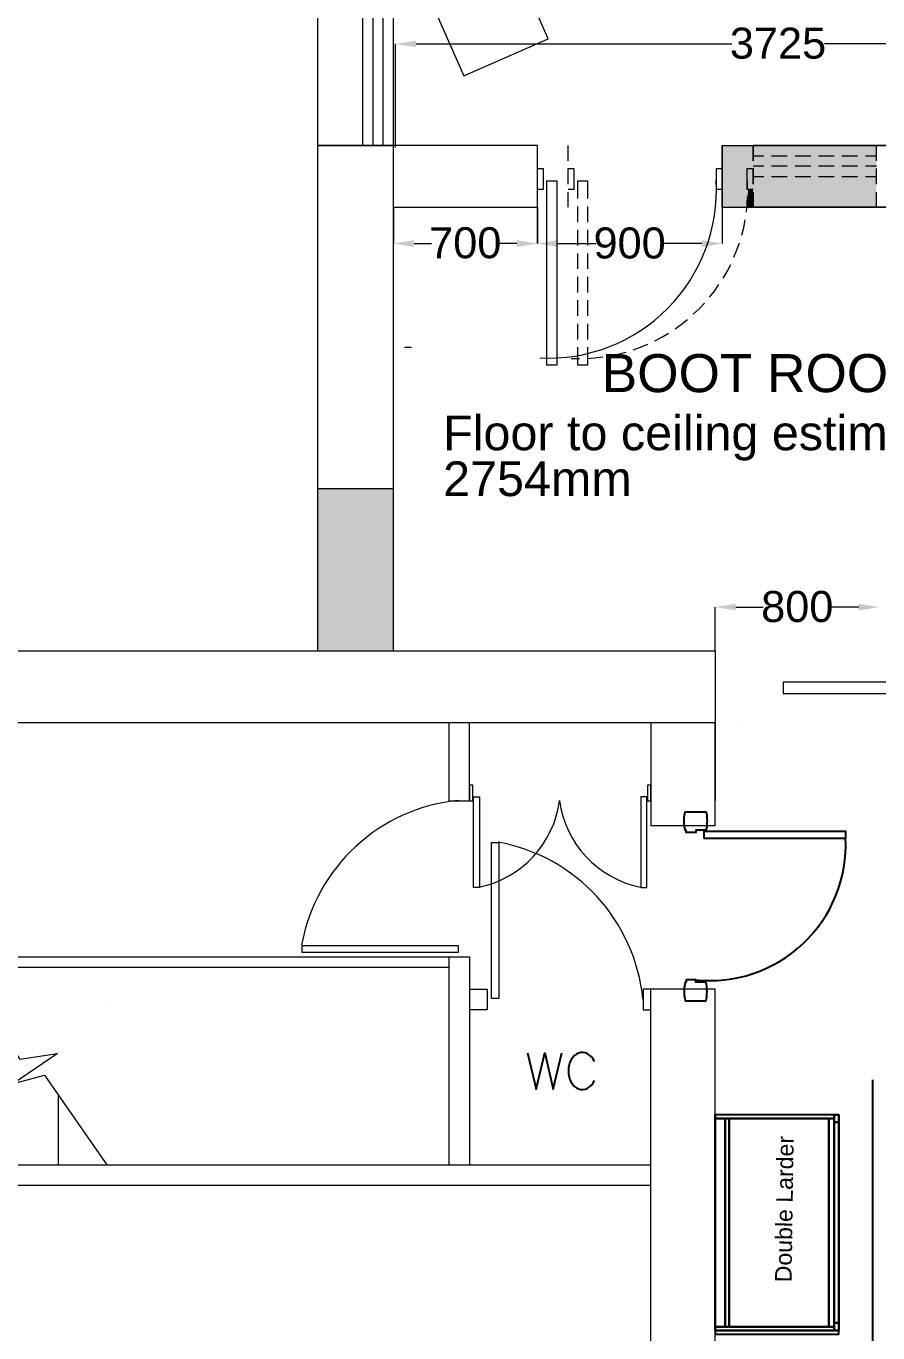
# Model space of a CAD drawing. Header units: millimetres. Extents: x -5841 to 140562, y 1006 to 102310.
# Drawn here: x 93730 to 97876, y 18788 to 25149 of the extents above; entities that cross this region are included whole.
import ezdxf

# ---------------------------------------------------------------- set-up
doc = ezdxf.new("R2010")
doc.units = ezdxf.units.MM
doc.header["$LTSCALE"] = 10
for name, color, linetype in [('PDF18_0', 7, 'Continuous'), ('PDF18_1-Dim-01', 7, 'Continuous'), ('PDF18_Q-Arch_Door-01', 7, 'Continuous'), ('PDF18_Text', 7, 'Continuous')]:
    doc.layers.add(name, color=color, linetype=linetype)
for name, color, linetype, true_color in [('PDF18_1-Base-01', 7, 'Continuous', 0xddc16e), ('PDF18_1-Cab-01', 7, 'Continuous', 0x545454), ('PDF18_1-Cab_2D-01', 7, 'Continuous', 0x545454), ('PDF18_1-Cab_Back-01', 7, 'Continuous', 0xddc16e), ('PDF18_1-Cab_Frame-01', 7, 'Continuous', 0xddc16e), ('PDF18_1-Cab_Front-01', 7, 'Continuous', 0xddc16e), ('PDF18_1-Cab_IComp-01', 7, 'Continuous', 0xddc16e), ('PDF18_1-Cab_Inside-01', 7, 'Continuous', 0xddc16e), ('PDF18_1-Cab_Outside-01', 7, 'Continuous', 0xddc16e), ('PDF18_24_BUILDINGS_OR_STRUCTURE', 7, 'Continuous', 0x767676), ('PDF18_BMAD-FLOORS', 7, 'Continuous', 0xf26722), ('PDF18_KD - WALL - LOADBEARING', 7, 'Continuous', 0xc0ab87)]:
    doc.layers.add(name, color=color, linetype=linetype, true_color=true_color)
doc.styles.add('PDF ArialMT', font='arial.ttf')

msp = doc.modelspace()

# ---------------------------------------------------------------- linework, layer by layer
at = {"layer": 'PDF18_0', "lineweight": 0}
for points in [[(96030.20814, 25637.24836), (95618.52689, 25456.27794), (95859.82078, 24907.01685), (96271.50203, 25087.98727)], [(97118.14725, 24568.35876), (97118.14725, 24268.85801)], [(96265.15219, 24396.9131), (96312.77598, 24396.9131), (96312.77598, 23499.46916), (96265.15219, 23499.46916)], [(97083.22314, 22108.85437), (97083.22314, 21758.55491), (91975.8358, 21758.55491), (91975.8358, 22108.85437)], [(98304.50888, 21956.45823), (97415.53139, 21956.45823), (97415.53139, 21901.42629), (98304.50888, 21901.42629)], [(95888.39506, 21378.62286), (95904.26966, 21378.62286), (95904.26966, 21454.82093), (95888.39506, 21454.82093)], [(96754.08981, 21378.62286), (96769.9644, 21378.62286), (96769.9644, 21454.82093), (96754.08981, 21454.82093)], [(95907.44458, 21397.67238), (95937.07716, 21397.67238), (95937.07716, 20956.35856), (95907.44458, 20956.35856)], [(96751.97319, 21397.67238), (96721.2823, 21397.67238), (96721.2823, 20956.35856), (96751.97319, 20956.35856)], [(95995.28402, 20415.56392), (95995.28402, 21175.42801), (96030.20814, 21175.42801), (96030.20814, 20415.56392)], [(95833.36312, 20639.9249), (95073.49903, 20639.9249), (95073.49903, 20674.84902), (95833.36312, 20674.84902)]]:
    msp.add_lwpolyline(points, close=True, dxfattribs=at)
for points in [[(95517.98777, 22108.85437), (95517.98777, 22898.35105), (95517.98777, 24508.03529), (95517.98777, 25398.07109), (90547.12197, 25398.07109)], [(90861.43902, 25328.22285), (95148.63879, 25328.22285), (95148.63879, 24568.35876), (95517.98777, 24568.35876), (95148.63879, 24568.35876), (95148.63879, 22898.35105), (95517.98777, 22898.35105)], [(95368.76655, 24568.35876), (95368.76655, 25308.11503)], [(95418.50696, 24568.35876), (95418.50696, 25308.11503)], [(95468.24736, 24568.35876), (95468.24736, 25308.11503)], [(95528.57084, 24558.834), (95528.57084, 25063.64622)], [(95628.05165, 25062.58791), (97165.77105, 25062.58791)], [(99153.27072, 25062.58791), (97615.55133, 25062.58791)], [(95517.98777, 24268.85801), (96218.5867, 24268.85801), (96218.5867, 24568.35876), (95517.98777, 24568.35876)], [(97118.14725, 24568.35876), (97268.42678, 24568.35876)], [(99452.77147, 22058.05566), (99452.77147, 24568.35876), (97268.42678, 24568.35876), (98018.76612, 24568.35876), (97268.42678, 24568.35876), (97868.48659, 24568.35876)], [(96217.52839, 24355.63915), (96248.21928, 24355.63915), (96248.21928, 24455.11996), (96217.52839, 24455.11996)], [(97118.14725, 24455.11996), (97088.51467, 24455.11996), (97088.51467, 24355.63915), (97118.14725, 24355.63915)], [(97118.14725, 24268.85801), (97268.42678, 24268.85801)], [(97912.93546, 24268.85801), (99153.27072, 24268.85801), (98018.76612, 24268.85801), (97268.42678, 24268.85801), (97868.48659, 24268.85801)], [(99252.75154, 22058.05566), (99153.27072, 22058.05566), (99153.27072, 22108.85437), (99153.27072, 24268.85801), (97268.42678, 24268.85801), (98018.76612, 24268.85801)], [(95148.63879, 22898.35105), (95148.63879, 22108.85437)], [(95787.85594, 21758.55491), (95787.85594, 21378.62286), (95888.39506, 21378.62286), (95888.39506, 21758.55491)], [(96769.9644, 21758.55491), (96769.9644, 21259.03422), (97083.22314, 21259.03422), (97083.22314, 21758.55491), (97083.22314, 21378.62286)], [(97207.045, 21758.55491), (97207.045, 21758.55491)], [(92387.51704, 19605.95942), (92387.51704, 20618.75877), (95787.85594, 20618.75877), (95787.85594, 19605.95942)], [(95787.85594, 20618.75877), (95888.39506, 20618.75877), (95888.39506, 19605.95942)], [(92387.51704, 20569.01836), (95787.85594, 20569.01836)], [(93391.84994, 20569.01836), (93699.81714, 20121.3547), (93882.90417, 20148.87067), (93668.06795, 20001.76606), (93819.40578, 20043.04002), (94122.08145, 19605.95942)], [(95888.39506, 20461.0711), (95974.11789, 20461.0711), (95974.11789, 20360.53198), (95888.39506, 20360.53198)], [(96769.9644, 19505.42029), (96769.9644, 20461.0711), (96733.98198, 20461.0711), (96733.98198, 20360.53198), (96769.9644, 20360.53198)], [(96769.9644, 14937.76929), (97083.22314, 14937.76929), (97083.22314, 19505.42029), (97083.22314, 20461.0711), (96769.9644, 20461.0711)], [(93887.1374, 19605.95942), (93887.1374, 19944.61751)], [(92387.51704, 17611.0516), (92387.51704, 18440.76392), (92486.99785, 18440.76392), (92486.99785, 17576.12748), (92486.99785, 15710.33306), (92486.99785, 14920.83638), (93105.04887, 14920.83638), (93771.78199, 14042.44196), (95493.64672, 14042.44196), (96173.07952, 14937.76929), (96769.9644, 14937.76929), (96769.9644, 16308.27625), (96580.52753, 16308.27625), (96580.52753, 18117.98043), (96769.9644, 18117.98043), (96769.9644, 19505.42029), (92486.99785, 19505.42029), (92486.99785, 19305.40036), (92387.51704, 19305.40036), (92387.51704, 19605.95942), (96769.9644, 19605.95942)]]:
    msp.add_lwpolyline(points, dxfattribs=at)
at = {"layer": 'PDF18_0', "color": 0, "lineweight": 0, "true_color": 0x939598}
for points in [[(96367.80792, 24494.2773), (96367.80792, 24568.35876)], [(97868.48659, 24494.2773), (97868.48659, 24568.35876)], [(97268.42678, 24518.61835), (97320.2838, 24518.61835)], [(97358.38284, 24518.61835), (97434.58091, 24518.61835)], [(97472.67994, 24518.61835), (97548.87801, 24518.61835)], [(97586.97705, 24518.61835), (97663.17512, 24518.61835)], [(97701.27416, 24518.61835), (97777.47223, 24518.61835)], [(97815.57126, 24518.61835), (97868.48659, 24518.61835)], [(96367.80792, 24379.9802), (96367.80792, 24456.17827)], [(96367.80792, 24355.63915), (96397.4405, 24355.63915), (96397.4405, 24455.11996), (96367.80792, 24455.11996)], [(97268.42678, 24455.11996), (97238.7942, 24455.11996), (97238.7942, 24355.63915), (97268.42678, 24355.63915)], [(97268.42678, 24468.87795), (97320.2838, 24468.87795)], [(97358.38284, 24468.87795), (97434.58091, 24468.87795)], [(97472.67994, 24468.87795), (97548.87801, 24468.87795)], [(97586.97705, 24468.87795), (97663.17512, 24468.87795)], [(97701.27416, 24468.87795), (97777.47223, 24468.87795)], [(97815.57126, 24468.87795), (97868.48659, 24468.87795)], [(97868.48659, 24379.9802), (97868.48659, 24456.17827)], [(96415.43171, 24310.13197), (96415.43171, 24396.9131), (96463.05551, 24396.9131), (96463.05551, 24310.13197)], [(97241.96912, 24357.75576), (97240.91081, 24396.9131)], [(97268.42678, 24418.07923), (97320.2838, 24418.07923)], [(97358.38284, 24418.07923), (97434.58091, 24418.07923)], [(97472.67994, 24418.07923), (97548.87801, 24418.07923)], [(97586.97705, 24418.07923), (97663.17512, 24418.07923)], [(97701.27416, 24418.07923), (97777.47223, 24418.07923)], [(97815.57126, 24418.07923), (97868.48659, 24418.07923)], [(96367.80792, 24268.85801), (96367.80792, 24341.88116)], [(97235.61928, 24243.45866), (97239.85251, 24282.616), (97241.96912, 24319.65673)], [(97868.48659, 24268.85801), (97868.48659, 24341.88116)], [(96415.43171, 24195.83486), (96415.43171, 24272.03293)], [(96463.05551, 24272.03293), (96463.05551, 24195.83486)], [(97213.39484, 24132.33647), (97222.9196, 24169.3772), (97229.26944, 24206.41793)], [(96415.43171, 24081.53776), (96415.43171, 24157.73583)], [(96463.05551, 24157.73583), (96463.05551, 24081.53776)], [(97175.29581, 24024.3892), (97190.1121, 24060.37162), (97201.75347, 24095.29574)], [(96415.43171, 23967.24065), (96415.43171, 24043.43872)], [(96463.05551, 24043.43872), (96463.05551, 23967.24065)], [(97122.38048, 23922.79177), (97142.4883, 23955.59928), (97159.42121, 23989.46509)], [(96415.43171, 23852.94354), (96415.43171, 23929.14161)], [(96463.05551, 23929.14161), (96463.05551, 23852.94354)], [(97056.76547, 23829.6608), (97080.04822, 23859.29338), (97102.27266, 23891.04258)], [(96415.43171, 23738.64644), (96415.43171, 23814.84451)], [(96463.05551, 23814.84451), (96463.05551, 23738.64644)], [(96977.39248, 23747.11289), (97005.96676, 23772.51225), (97031.36612, 23801.08652)], [(96415.43171, 23624.34933), (96415.43171, 23700.5474)], [(96463.05551, 23700.5474), (96463.05551, 23624.34933)], [(96888.49474, 23676.20635), (96919.18563, 23697.37248), (96948.81821, 23721.71353)], [(96684.24157, 23573.55062), (96720.224, 23586.2503), (96756.20642, 23601.06659)], [(96790.07223, 23617.99949), (96823.93804, 23634.9324), (96856.74554, 23655.04022)], [(95570.9031, 23587.3086), (95605.82721, 23587.3086)], [(96463.05551, 23586.2503), (96463.05551, 23499.46916), (96415.43171, 23499.46916), (96415.43171, 23586.2503)], [(96460.9389, 23532.27666), (96496.92132, 23534.39328), (96537.13697, 23539.68481)], [(96574.17769, 23544.97634), (96610.16012, 23552.38449), (96648.25915, 23562.96755)], [(96382.62421, 23532.27666), (96422.83986, 23531.21836)]]:
    msp.add_lwpolyline(points, dxfattribs=at)
for points in [[(97268.42678, 24568.35876), (97268.42678, 24494.2773)], [(97268.42678, 24456.17827), (97268.42678, 24379.9802)], [(97268.42678, 24341.88116), (97268.42678, 24268.85801)]]:
    msp.add_lwpolyline(points, close=True, dxfattribs=at)
at = {"layer": 'PDF18_0', "color": 1, "lineweight": 0}
for points in [[(95517.98777, 24268.85801), (95517.98777, 24091.06251)], [(97118.14725, 24268.85801), (97118.14725, 24091.06251)], [(95618.52689, 24091.06251), (95703.19142, 24091.06251)], [(96118.04758, 24091.06251), (96033.38305, 24091.06251)], [(96318.06751, 24091.06251), (96503.27116, 24091.06251)], [(97018.66644, 24091.06251), (96833.4628, 24091.06251)], [(97083.22314, 22108.85437), (97083.22314, 22321.57399)], [(97183.76226, 22321.57399), (97318.16719, 22321.57399)], [(97782.76376, 22321.57399), (97649.41713, 22321.57399)]]:
    msp.add_lwpolyline(points, dxfattribs=at)
msp.add_lwpolyline([(96218.5867, 24091.06251), (96218.5867, 24268.85801)], close=True, dxfattribs=at)
at = {"layer": 'PDF18_0', "lineweight": 0}
msp.add_lwpolyline([(95934.37942, 20957.98162, 0.3196228377), (96326.56913, 21380.27973, 0.3196228377), (96718.82631, 20957.98162)], format="xyb", dxfattribs=at)
at = {"layer": 'PDF18_0', "lineweight": 25}
msp.add_lwpolyline([(96170.9629, 20150.98728), (96213.29517, 19975.3084), (96254.56912, 20150.98728), (96295.84308, 19975.3084), (96338.17534, 20150.98728)], dxfattribs=at)
at = {"layer": 'PDF18_0', "lineweight": 0}
for centre, radius, start, end in [((96272.09637, 24350.82763), 817.54164, 267.044673437, 3.394773819), ((95919.66631, 20521.71747), 863.04909, 95.597537738, 169.650874371), ((95873.10067, 20328.03985), 863.04909, 5.597537738, 79.650874371)]:
    msp.add_arc(centre, radius, start, end, dxfattribs=at)
at = {"layer": 'PDF18_0', "lineweight": 25}
msp.add_ellipse((96437.12269, 20063.25536), major_axis=(-0.21576, 90.37089), ratio=0.7523449495, start_param=5.2369350933, end_param=4.1814961529, dxfattribs=at)
at = {"layer": 'PDF18_0', "transparency": 33554559}
msp.add_solid([(95628.05165, 25079.52082), (95628.05165, 25046.71332), (95528.57084, 25062.58791)], dxfattribs=at)
at = {"layer": 'PDF18_0', "color": 1, "transparency": 33554559}
for points in [[(95618.52689, 24107.99542), (95618.52689, 24074.12961), (95517.98777, 24091.06251)], [(96118.04758, 24107.99542), (96118.04758, 24074.12961), (96218.5867, 24091.06251)], [(96318.06751, 24107.99542), (96318.06751, 24074.12961), (96218.5867, 24091.06251)], [(97018.66644, 24107.99542), (97018.66644, 24074.12961), (97118.14725, 24091.06251)], [(97183.76226, 22337.44858), (97183.76226, 22304.64108), (97083.22314, 22321.57399)], [(97782.76376, 22337.44858), (97782.76376, 22304.64108), (97883.30288, 22321.57399)]]:
    msp.add_solid(points, dxfattribs=at)
at = {"layer": 'PDF18_1-Base-01', "lineweight": 25}
for points in [[(97637.77576, 18818.57935), (97637.77576, 19832.43701), (97152.01306, 19832.43701), (97152.01306, 18818.57935)], [(97663.17512, 18818.57935), (97663.17512, 19832.43701), (97152.01306, 19832.43701), (97152.01306, 18818.57935)], [(97637.77576, 18818.57935), (97637.77576, 19832.43701), (97152.01306, 19832.43701), (97152.01306, 18818.57935)], [(97637.77576, 18818.57935), (97637.77576, 19832.43701), (97152.01306, 19832.43701), (97152.01306, 18818.57935)], [(97637.77576, 18818.57935), (97637.77576, 19832.43701), (97152.01306, 19832.43701), (97152.01306, 18818.57935)]]:
    msp.add_lwpolyline(points, close=True, dxfattribs=at)
at = {"layer": 'PDF18_1-Cab-01', "lineweight": 25}
for points in [[(97686.45786, 18800.58814), (97686.45786, 19850.42823), (97083.22314, 19850.42823), (97083.22314, 18800.58814)], [(97686.45786, 18800.58814), (97686.45786, 19850.42823), (97083.22314, 19850.42823), (97083.22314, 18800.58814)], [(97686.45786, 18782.59693), (97686.45786, 18800.58814), (97083.22314, 18800.58814), (97083.22314, 18782.59693)]]:
    msp.add_lwpolyline(points, close=True, dxfattribs=at)
at = {"layer": 'PDF18_1-Cab_2D-01', "lineweight": 25}
for points in [[(97686.45786, 19850.42823), (97686.45786, 18800.58814), (97083.22314, 18800.58814), (97083.22314, 19850.42823), (97083.22314, 18800.58814), (97686.45786, 18800.58814)], [(97083.22314, 18782.59693), (97686.45786, 18782.59693), (97686.45786, 18800.58814), (97083.22314, 18800.58814)]]:
    msp.add_lwpolyline(points, close=True, dxfattribs=at)
at = {"layer": 'PDF18_1-Cab_Back-01', "lineweight": 25}
msp.add_lwpolyline([(97132.96355, 19832.43701), (97152.01306, 19832.43701), (97152.01306, 18818.57935), (97132.96355, 18818.57935), (97132.96355, 19832.43701), (97132.96355, 18818.57935), (97152.01306, 18818.57935), (97132.96355, 18818.57935), (97152.01306, 18818.57935), (97152.01306, 19832.43701), (97132.96355, 19832.43701), (97152.01306, 19832.43701), (97132.96355, 19832.43701), (97152.01306, 19832.43701), (97152.01306, 18818.57935), (97132.96355, 18818.57935), (97132.96355, 19832.43701), (97132.96355, 18818.57935), (97152.01306, 18818.57935), (97152.01306, 19832.43701), (97132.96355, 19832.43701), (97132.96355, 18818.57935), (97152.01306, 18818.57935), (97132.96355, 18818.57935), (97132.96355, 19832.43701), (97132.96355, 18818.57935)], dxfattribs=at)
at = {"layer": 'PDF18_1-Cab_Frame-01', "lineweight": 25}
for points in [[(97686.45786, 19850.42823), (97663.17512, 19850.42823), (97686.45786, 19850.42823), (97663.17512, 19850.42823), (97663.17512, 19814.4458), (97686.45786, 19814.4458), (97663.17512, 19814.4458), (97686.45786, 19814.4458), (97663.17512, 19814.4458), (97663.17512, 18836.57056), (97686.45786, 18836.57056), (97663.17512, 18836.57056), (97686.45786, 18836.57056), (97663.17512, 18836.57056), (97663.17512, 18800.58814), (97686.45786, 18800.58814)], [(97663.17512, 18800.58814), (97663.17512, 18836.57056), (97663.17512, 19814.4458), (97663.17512, 19850.42823)], [(97686.45786, 19850.42823), (97663.17512, 19850.42823), (97686.45786, 19850.42823)], [(97663.17512, 19814.4458), (97663.17512, 19850.42823), (97663.17512, 19814.4458)], [(97686.45786, 19814.4458), (97686.45786, 19850.42823), (97686.45786, 19814.4458)], [(97686.45786, 19814.4458), (97686.45786, 19850.42823), (97686.45786, 19814.4458)], [(97686.45786, 19814.4458), (97663.17512, 19814.4458), (97686.45786, 19814.4458)], [(97663.17512, 18836.57056), (97663.17512, 19814.4458), (97663.17512, 18836.57056)], [(97686.45786, 19814.4458), (97663.17512, 19814.4458), (97686.45786, 19814.4458)], [(97663.17512, 18836.57056), (97663.17512, 19814.4458), (97663.17512, 18836.57056)], [(97686.45786, 19814.4458), (97663.17512, 19814.4458), (97686.45786, 19814.4458)], [(97663.17512, 18836.57056), (97663.17512, 19814.4458), (97663.17512, 18836.57056)], [(97686.45786, 18836.57056), (97686.45786, 19814.4458), (97686.45786, 18836.57056)], [(97686.45786, 18836.57056), (97663.17512, 18836.57056), (97686.45786, 18836.57056)], [(97663.17512, 18800.58814), (97663.17512, 18836.57056), (97663.17512, 18800.58814)], [(97686.45786, 18800.58814), (97686.45786, 18836.57056), (97686.45786, 18800.58814)], [(97686.45786, 18800.58814), (97686.45786, 18836.57056), (97686.45786, 18800.58814)]]:
    msp.add_lwpolyline(points, dxfattribs=at)
for points in [[(97686.45786, 19814.4458), (97663.17512, 19814.4458), (97663.17512, 19850.42823), (97686.45786, 19850.42823)], [(97686.45786, 19814.4458), (97663.17512, 19814.4458), (97663.17512, 19850.42823), (97686.45786, 19850.42823), (97686.45786, 19814.4458), (97686.45786, 19850.42823), (97663.17512, 19850.42823), (97663.17512, 19814.4458), (97686.45786, 19814.4458), (97663.17512, 19814.4458)], [(97686.45786, 18836.57056), (97663.17512, 18836.57056), (97663.17512, 19814.4458), (97686.45786, 19814.4458)], [(97686.45786, 18836.57056), (97686.45786, 19814.4458), (97686.45786, 18836.57056), (97663.17512, 18836.57056), (97663.17512, 19814.4458), (97686.45786, 19814.4458)], [(97686.45786, 18836.57056), (97663.17512, 18836.57056), (97663.17512, 19814.4458), (97686.45786, 19814.4458), (97663.17512, 19814.4458), (97686.45786, 19814.4458), (97663.17512, 19814.4458), (97686.45786, 19814.4458), (97663.17512, 19814.4458), (97663.17512, 18836.57056)], [(97663.17512, 19814.4458), (97663.17512, 18836.57056)], [(97686.45786, 18836.57056), (97686.45786, 19814.4458), (97686.45786, 18836.57056), (97663.17512, 18836.57056), (97663.17512, 19814.4458), (97686.45786, 19814.4458)], [(97686.45786, 18836.57056), (97686.45786, 19814.4458), (97686.45786, 18836.57056), (97663.17512, 18836.57056), (97663.17512, 19814.4458), (97686.45786, 19814.4458), (97686.45786, 18836.57056), (97686.45786, 19814.4458), (97663.17512, 19814.4458), (97663.17512, 18836.57056), (97686.45786, 18836.57056), (97663.17512, 18836.57056)], [(97686.45786, 18836.57056), (97686.45786, 19814.4458), (97686.45786, 18836.57056), (97663.17512, 18836.57056), (97663.17512, 19814.4458), (97686.45786, 19814.4458), (97686.45786, 18836.57056), (97686.45786, 19814.4458), (97663.17512, 19814.4458), (97663.17512, 18836.57056), (97686.45786, 18836.57056), (97663.17512, 18836.57056)], [(97686.45786, 18836.57056), (97686.45786, 19814.4458), (97686.45786, 18836.57056), (97663.17512, 18836.57056), (97663.17512, 19814.4458), (97686.45786, 19814.4458), (97686.45786, 18836.57056), (97686.45786, 19814.4458), (97663.17512, 19814.4458), (97663.17512, 18836.57056), (97686.45786, 18836.57056), (97663.17512, 18836.57056)], [(97686.45786, 18800.58814), (97663.17512, 18800.58814), (97663.17512, 18836.57056), (97686.45786, 18836.57056)], [(97686.45786, 18800.58814), (97663.17512, 18800.58814), (97663.17512, 18836.57056), (97686.45786, 18836.57056), (97686.45786, 18800.58814), (97686.45786, 18836.57056), (97663.17512, 18836.57056), (97663.17512, 18800.58814), (97686.45786, 18800.58814), (97663.17512, 18800.58814)]]:
    msp.add_lwpolyline(points, close=True, dxfattribs=at)
at = {"layer": 'PDF18_1-Cab_Front-01', "lineweight": 25}
for points in [[(97663.17512, 18818.57935), (97663.17512, 19832.43701), (97663.17512, 18818.57935), (97663.17512, 19832.43701)], [(97663.17512, 18818.57935), (97663.17512, 19832.43701), (97663.17512, 18818.57935), (97663.17512, 19832.43701)], [(97663.17512, 18800.58814), (97663.17512, 18818.57935), (97663.17512, 18800.58814), (97663.17512, 18818.57935)]]:
    msp.add_lwpolyline(points, close=True, dxfattribs=at)
at = {"layer": 'PDF18_1-Cab_IComp-01', "lineweight": 25}
for points in [[(97152.01306, 19832.43701), (97637.77576, 19832.43701), (97637.77576, 18818.57935), (97152.01306, 18818.57935)], [(97152.01306, 18818.57935), (97637.77576, 18818.57935), (97637.77576, 19832.43701), (97152.01306, 19832.43701), (97152.01306, 18818.57935), (97637.77576, 18818.57935)], [(97152.01306, 19832.43701), (97152.01306, 18818.57935), (97152.01306, 19832.43701), (97637.77576, 19832.43701), (97637.77576, 18818.57935), (97152.01306, 18818.57935)], [(97152.01306, 18818.57935), (97637.77576, 18818.57935), (97637.77576, 19832.43701), (97152.01306, 19832.43701), (97152.01306, 18818.57935), (97637.77576, 18818.57935)], [(97152.01306, 19832.43701), (97637.77576, 19832.43701), (97637.77576, 18818.57935), (97152.01306, 18818.57935)], [(97152.01306, 18818.57935), (97637.77576, 18818.57935), (97637.77576, 19832.43701), (97152.01306, 19832.43701), (97152.01306, 18818.57935), (97637.77576, 18818.57935)], [(97152.01306, 19832.43701), (97152.01306, 18818.57935), (97152.01306, 19832.43701), (97637.77576, 19832.43701), (97637.77576, 18818.57935), (97152.01306, 18818.57935)], [(97152.01306, 18818.57935), (97637.77576, 18818.57935), (97637.77576, 19832.43701), (97152.01306, 19832.43701), (97152.01306, 18818.57935), (97637.77576, 18818.57935)], [(97152.01306, 19832.43701), (97637.77576, 19832.43701), (97637.77576, 18818.57935), (97152.01306, 18818.57935)], [(97152.01306, 18818.57935), (97637.77576, 18818.57935), (97637.77576, 19832.43701), (97152.01306, 19832.43701), (97152.01306, 18818.57935), (97637.77576, 18818.57935)], [(97152.01306, 19832.43701), (97152.01306, 18818.57935), (97152.01306, 19832.43701), (97637.77576, 19832.43701), (97637.77576, 18818.57935), (97152.01306, 18818.57935)], [(97152.01306, 18818.57935), (97637.77576, 18818.57935), (97637.77576, 19832.43701), (97152.01306, 19832.43701), (97152.01306, 18818.57935), (97637.77576, 18818.57935)], [(97152.01306, 19832.43701), (97637.77576, 19832.43701), (97637.77576, 18818.57935), (97152.01306, 18818.57935)], [(97152.01306, 18818.57935), (97637.77576, 18818.57935), (97637.77576, 19832.43701), (97152.01306, 19832.43701), (97152.01306, 18818.57935), (97637.77576, 18818.57935)], [(97152.01306, 19832.43701), (97152.01306, 18818.57935), (97152.01306, 19832.43701), (97637.77576, 19832.43701), (97637.77576, 18818.57935), (97152.01306, 18818.57935)], [(97152.01306, 18818.57935), (97637.77576, 18818.57935), (97637.77576, 19832.43701), (97152.01306, 19832.43701), (97152.01306, 18818.57935), (97637.77576, 18818.57935)]]:
    msp.add_lwpolyline(points, close=True, dxfattribs=at)
for points in [[(97637.77576, 19832.43701), (97152.01306, 19832.43701), (97637.77576, 19832.43701)], [(97637.77576, 19832.43701), (97152.01306, 19832.43701), (97637.77576, 19832.43701)], [(97152.01306, 19832.43701), (97152.01306, 18818.57935), (97152.01306, 19832.43701)], [(97637.77576, 19832.43701), (97152.01306, 19832.43701), (97637.77576, 19832.43701)], [(97637.77576, 19832.43701), (97152.01306, 19832.43701), (97637.77576, 19832.43701)], [(97152.01306, 19832.43701), (97152.01306, 18818.57935), (97152.01306, 19832.43701)], [(97637.77576, 19832.43701), (97152.01306, 19832.43701), (97637.77576, 19832.43701)], [(97637.77576, 19832.43701), (97152.01306, 19832.43701), (97637.77576, 19832.43701)], [(97152.01306, 19832.43701), (97152.01306, 18818.57935), (97152.01306, 19832.43701)], [(97637.77576, 19832.43701), (97152.01306, 19832.43701), (97637.77576, 19832.43701)], [(97637.77576, 19832.43701), (97152.01306, 19832.43701), (97637.77576, 19832.43701)], [(97152.01306, 19832.43701), (97152.01306, 18818.57935), (97152.01306, 19832.43701)], [(97637.77576, 18818.57935), (97637.77576, 19832.43701), (97637.77576, 18818.57935)], [(97637.77576, 18818.57935), (97637.77576, 19832.43701), (97637.77576, 18818.57935)], [(97637.77576, 18818.57935), (97637.77576, 19832.43701), (97637.77576, 18818.57935)], [(97637.77576, 18818.57935), (97637.77576, 19832.43701), (97637.77576, 18818.57935)], [(97637.77576, 18818.57935), (97637.77576, 19832.43701), (97637.77576, 18818.57935)], [(97637.77576, 18818.57935), (97637.77576, 19832.43701), (97637.77576, 18818.57935)], [(97637.77576, 18818.57935), (97637.77576, 19832.43701), (97637.77576, 18818.57935)], [(97637.77576, 18818.57935), (97637.77576, 19832.43701), (97637.77576, 18818.57935)]]:
    msp.add_lwpolyline(points, dxfattribs=at)
at = {"layer": 'PDF18_1-Cab_Inside-01', "lineweight": 25}
for points in [[(97083.22314, 19832.43701), (97663.17512, 19832.43701), (97663.17512, 18818.57935), (97083.22314, 18818.57935), (97083.22314, 19832.43701), (97663.17512, 19832.43701), (97663.17512, 18818.57935), (97083.22314, 18818.57935)], [(97083.22314, 18818.57935), (97663.17512, 18818.57935), (97663.17512, 19832.43701), (97083.22314, 19832.43701), (97083.22314, 18818.57935), (97663.17512, 18818.57935), (97663.17512, 19832.43701), (97083.22314, 19832.43701)], [(97152.01306, 19832.43701), (97663.17512, 19832.43701), (97663.17512, 18818.57935), (97152.01306, 18818.57935)], [(97152.01306, 18818.57935), (97663.17512, 18818.57935), (97663.17512, 19832.43701), (97152.01306, 19832.43701), (97152.01306, 18818.57935), (97663.17512, 18818.57935)], [(97152.01306, 19832.43701), (97152.01306, 18818.57935), (97152.01306, 19832.43701), (97663.17512, 19832.43701), (97663.17512, 18818.57935), (97152.01306, 18818.57935)], [(97152.01306, 18818.57935), (97663.17512, 18818.57935), (97663.17512, 19832.43701), (97152.01306, 19832.43701), (97152.01306, 18818.57935), (97663.17512, 18818.57935)]]:
    msp.add_lwpolyline(points, close=True, dxfattribs=at)
for points in [[(97663.17512, 19832.43701), (97152.01306, 19832.43701), (97663.17512, 19832.43701)], [(97663.17512, 19832.43701), (97152.01306, 19832.43701), (97663.17512, 19832.43701)], [(97152.01306, 19832.43701), (97152.01306, 18818.57935), (97152.01306, 19832.43701)], [(97663.17512, 18818.57935), (97663.17512, 19832.43701), (97663.17512, 18818.57935)], [(97663.17512, 18818.57935), (97663.17512, 19832.43701), (97663.17512, 18818.57935)]]:
    msp.add_lwpolyline(points, dxfattribs=at)
at = {"layer": 'PDF18_1-Cab_Outside-01', "lineweight": 25}
for points in [[(97083.22314, 18818.57935), (97663.17512, 18818.57935), (97663.17512, 19832.43701), (97083.22314, 19832.43701), (97083.22314, 18818.57935), (97663.17512, 18818.57935)], [(97083.22314, 18818.57935), (97663.17512, 18818.57935), (97663.17512, 19832.43701), (97083.22314, 19832.43701), (97083.22314, 18818.57935), (97663.17512, 18818.57935)], [(97083.22314, 19832.43701), (97663.17512, 19832.43701), (97663.17512, 18818.57935), (97083.22314, 18818.57935)], [(97083.22314, 19832.43701), (97083.22314, 18818.57935), (97083.22314, 19832.43701), (97663.17512, 19832.43701), (97663.17512, 18818.57935), (97083.22314, 18818.57935)], [(97083.22314, 18800.58814), (97083.22314, 18818.57935), (97663.17512, 18818.57935), (97663.17512, 18800.58814)]]:
    msp.add_lwpolyline(points, close=True, dxfattribs=at)
for points in [[(97663.17512, 19832.43701), (97083.22314, 19832.43701), (97663.17512, 19832.43701)], [(97083.22314, 19832.43701), (97083.22314, 18818.57935), (97083.22314, 19832.43701)], [(97663.17512, 19832.43701), (97083.22314, 19832.43701), (97663.17512, 19832.43701)], [(97083.22314, 19832.43701), (97083.22314, 18818.57935), (97083.22314, 19832.43701)], [(97663.17512, 19832.43701), (97083.22314, 19832.43701), (97663.17512, 19832.43701)], [(97663.17512, 19832.43701), (97083.22314, 19832.43701), (97663.17512, 19832.43701)], [(97083.22314, 19832.43701), (97083.22314, 18818.57935), (97083.22314, 19832.43701)], [(97663.17512, 18800.58814), (97663.17512, 18818.57935), (97083.22314, 18818.57935), (97083.22314, 18800.58814), (97663.17512, 18800.58814), (97083.22314, 18800.58814), (97083.22314, 18818.57935), (97663.17512, 18818.57935), (97663.17512, 18800.58814), (97083.22314, 18800.58814), (97663.17512, 18800.58814), (97663.17512, 18818.57935), (97083.22314, 18818.57935), (97083.22314, 18800.58814), (97083.22314, 18818.57935), (97083.22314, 18800.58814), (97663.17512, 18800.58814), (97083.22314, 18800.58814)], [(97083.22314, 18818.57935), (97663.17512, 18818.57935), (97083.22314, 18818.57935)], [(97083.22314, 18818.57935), (97663.17512, 18818.57935), (97083.22314, 18818.57935)]]:
    msp.add_lwpolyline(points, dxfattribs=at)
at = {"layer": 'PDF18_1-Dim-01', "lineweight": 25}
msp.add_lwpolyline([(97851.55368, 15366.38343), (97851.55368, 20020.81558)], dxfattribs=at)
at = {"layer": 'PDF18_24_BUILDINGS_OR_STRUCTURE', "lineweight": 0}
msp.add_lwpolyline([(94121.02315, 20385.93133), (94121.02315, 20385.93133)], dxfattribs=at)
at = {"layer": 'PDF18_BMAD-FLOORS', "transparency": 33554559}
for points in [[(97268.42678, 24568.35876), (97118.14725, 24568.35876), (97268.42678, 24455.11996)], [(97118.14725, 24568.35876), (97268.42678, 24455.11996), (97118.14725, 24455.11996)], [(97238.7942, 24455.11996), (97118.14725, 24455.11996), (97238.7942, 24355.63915)], [(97118.14725, 24455.11996), (97238.7942, 24355.63915), (97118.14725, 24355.63915)], [(97268.42678, 24455.11996), (97238.7942, 24455.11996), (97268.42678, 24355.63915)], [(97238.7942, 24455.11996), (97268.42678, 24355.63915), (97238.7942, 24355.63915)], [(97243.02743, 24355.63915), (97118.14725, 24355.63915), (97243.02743, 24337.64794)], [(97118.14725, 24355.63915), (97243.02743, 24337.64794), (97118.14725, 24337.64794)], [(97243.02743, 24337.64794), (97118.14725, 24337.64794), (97241.96912, 24320.71503)], [(97118.14725, 24337.64794), (97241.96912, 24320.71503), (97118.14725, 24320.71503)], [(97241.96912, 24320.71503), (97118.14725, 24320.71503), (97241.96912, 24302.72382)], [(97118.14725, 24320.71503), (97241.96912, 24302.72382), (97118.14725, 24302.72382)], [(97241.96912, 24302.72382), (97118.14725, 24302.72382), (97239.85251, 24285.79092)], [(97118.14725, 24302.72382), (97239.85251, 24285.79092), (97118.14725, 24285.79092)], [(97241.96912, 24302.72382), (97268.42678, 24285.79092), (97239.85251, 24285.79092)], [(97243.02743, 24337.64794), (97268.42678, 24320.71503), (97241.96912, 24320.71503)], [(97268.42678, 24320.71503), (97241.96912, 24320.71503), (97268.42678, 24302.72382)], [(97241.96912, 24320.71503), (97268.42678, 24302.72382), (97241.96912, 24302.72382)], [(97268.42678, 24302.72382), (97241.96912, 24302.72382), (97268.42678, 24285.79092)], [(97268.42678, 24355.63915), (97243.02743, 24355.63915), (97268.42678, 24337.64794)], [(97243.02743, 24355.63915), (97268.42678, 24337.64794), (97243.02743, 24337.64794)], [(97268.42678, 24337.64794), (97243.02743, 24337.64794), (97268.42678, 24320.71503)], [(97239.85251, 24285.79092), (97118.14725, 24285.79092), (97238.7942, 24268.85801)], [(97118.14725, 24285.79092), (97238.7942, 24268.85801), (97118.14725, 24268.85801)], [(97239.85251, 24285.79092), (97268.42678, 24268.85801), (97238.7942, 24268.85801)], [(97268.42678, 24285.79092), (97239.85251, 24285.79092), (97268.42678, 24268.85801)]]:
    msp.add_solid(points, dxfattribs=at)
at = {"layer": 'PDF18_KD - WALL - LOADBEARING', "color": 0, "true_color": 0xf26722, "transparency": 33554559}
for points in [[(97868.48659, 24568.35876), (97268.42678, 24568.35876), (97868.48659, 24518.61835)], [(97268.42678, 24568.35876), (97868.48659, 24518.61835), (97268.42678, 24518.61835)], [(97868.48659, 24518.61835), (97268.42678, 24518.61835), (97868.48659, 24468.87795)], [(97268.42678, 24518.61835), (97868.48659, 24468.87795), (97268.42678, 24468.87795)], [(97868.48659, 24468.87795), (97268.42678, 24468.87795), (97868.48659, 24418.07923)], [(97268.42678, 24468.87795), (97868.48659, 24418.07923), (97268.42678, 24418.07923)], [(97868.48659, 24418.07923), (97268.42678, 24418.07923), (97868.48659, 24268.85801)], [(97268.42678, 24418.07923), (97868.48659, 24268.85801), (97268.42678, 24268.85801)]]:
    msp.add_solid(points, dxfattribs=at)
at = {"layer": 'PDF18_KD - WALL - LOADBEARING', "color": 0, "true_color": 0x636466, "transparency": 33554559}
for points in [[(95517.98777, 22898.35105), (95148.63879, 22898.35105), (95517.98777, 22108.85437)], [(95148.63879, 22898.35105), (95517.98777, 22108.85437), (95148.63879, 22108.85437)]]:
    msp.add_solid(points, dxfattribs=at)
at = {"layer": 'PDF18_Q-Arch_Door-01', "lineweight": 25}
for points in [[(97033.48273, 21324.64923), (97037.71596, 21324.64923), (97038.77426, 21324.64923), (97038.77426, 21323.59092), (97039.83257, 21323.59092), (97040.89088, 21315.12447), (97043.00749, 21306.65802), (97044.0658, 21298.19157), (97044.0658, 21288.66681), (97045.1241, 21280.20036), (97044.0658, 21271.7339), (97044.0658, 21263.26745), (97043.00749, 21253.74269), (97040.89088, 21245.27624), (97039.83257, 21236.80979), (97038.77426, 21236.80979), (97038.77426, 21235.75148), (97037.71596, 21235.75148), (97033.48273, 21235.75148), (96989.03386, 21235.75148), (96989.03386, 21224.11011), (96943.52668, 21224.11011), (96943.52668, 21235.75148), (96940.35176, 21235.75148), (96939.29345, 21235.75148), (96938.23514, 21235.75148), (96938.23514, 21236.80979), (96937.17684, 21236.80979), (96936.11853, 21245.27624), (96934.00192, 21253.74269), (96932.94361, 21263.26745), (96932.94361, 21271.7339), (96932.94361, 21280.20036), (96932.94361, 21288.66681), (96932.94361, 21298.19157), (96934.00192, 21306.65802), (96936.11853, 21315.12447), (96937.17684, 21323.59092), (96938.23514, 21323.59092), (96938.23514, 21324.64923), (96939.29345, 21324.64923), (96940.35176, 21324.64923), (96943.52668, 21324.64923)], [(97028.1912, 21196.59414), (97720.32367, 21196.59414), (97720.32367, 21229.40164), (97028.1912, 21229.40164)], [(97033.48273, 20404.98085), (97037.71596, 20404.98085), (97038.77426, 20406.03916), (97039.83257, 20407.09746), (97040.89088, 20415.56392), (97043.00749, 20424.03037), (97044.0658, 20432.49682), (97044.0658, 20440.96327), (97045.1241, 20450.48803), (97044.0658, 20458.95448), (97044.0658, 20467.42094), (97043.00749, 20475.88739), (97040.89088, 20484.35384), (97039.83257, 20492.82029), (97038.77426, 20493.8786), (97038.77426, 20494.93691), (97037.71596, 20494.93691), (97033.48273, 20494.93691), (96989.03386, 20494.93691), (96989.03386, 20506.57828), (96943.52668, 20506.57828), (96943.52668, 20494.93691), (96940.35176, 20494.93691), (96939.29345, 20494.93691), (96938.23514, 20494.93691), (96938.23514, 20493.8786), (96937.17684, 20492.82029), (96936.11853, 20484.35384), (96934.00192, 20475.88739), (96932.94361, 20467.42094), (96932.94361, 20458.95448), (96932.94361, 20450.48803), (96932.94361, 20440.96327), (96932.94361, 20432.49682), (96934.00192, 20424.03037), (96936.11853, 20415.56392), (96937.17684, 20407.09746), (96938.23514, 20406.03916), (96939.29345, 20404.98085), (96940.35176, 20404.98085), (96943.52668, 20404.98085)]]:
    msp.add_lwpolyline(points, close=True, dxfattribs=at)
msp.add_arc((97058.45139, 21164.13665), 660.83082, 263.721319509, 2.889395357, dxfattribs=at)

# ---------------------------------------------------------------- texts
at = {"layer": 'PDF18_Text', "attachment_point": 4, "style": 'PDF ArialMT'}
for s, insert, char_height in [('3725', (97155.29026, 25065.51091), 150.87528), ('BOOT ROOM', (96531.9251, 23459.04788), 185.20472)]:
    msp.add_mtext(s, dxfattribs=dict(at, insert=insert, char_height=char_height))
at = {"layer": 'PDF18_Text', "color": 1, "attachment_point": 4, "style": 'PDF ArialMT'}
for s, insert, char_height in [('700', (95691.59311, 24093.94783), 150.87528), ('900', (96491.7073, 24092.88844), 150.87528), ('Floor to ceiling estimated height', (95759.32903, 23144.07303), 168.9806551), ('2754mm', (95759.32903, 22945.10279), 168.980655), ('800', (97307.69501, 22323.32778), 150.87528)]:
    msp.add_mtext(s, dxfattribs=dict(at, insert=insert, char_height=char_height))
at = {"layer": 'PDF18_Text', "insert": (97415.91143, 19034.80118), "char_height": 80.4668679, "attachment_point": 4, "rotation": 89.14835552, "style": 'PDF ArialMT'}
msp.add_mtext('Double Larder', dxfattribs=at)

doc.saveas('drawing.dxf')
